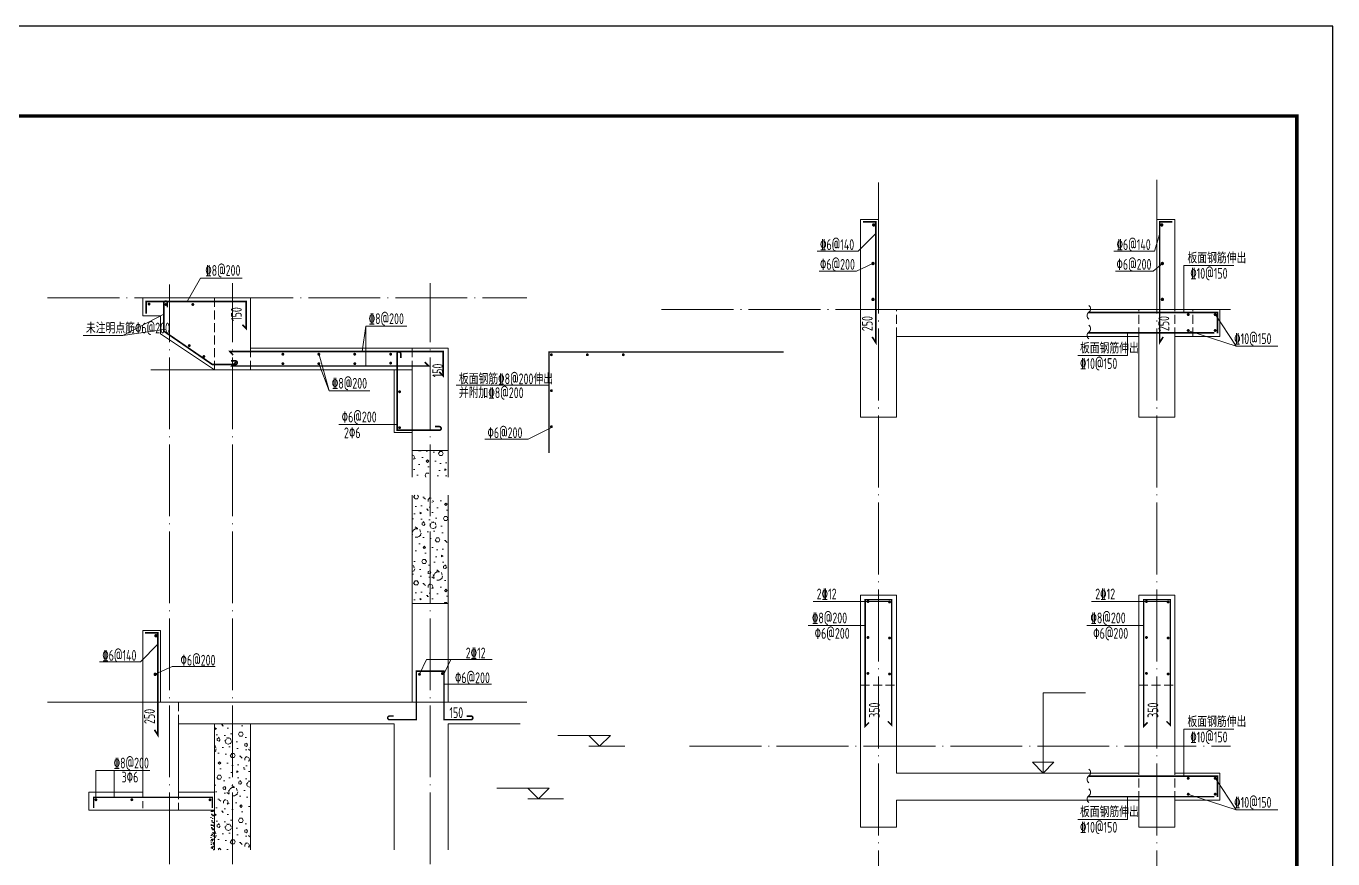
# Model space of a CAD drawing. Extents: x 5874492 to 7194610, y -939842 to -279257.
# Drawn here: x 6059970 to 6067241, y -811211 to -806578 of the extents above; entities that cross this region are included whole.
import ezdxf
from ezdxf.enums import TextEntityAlignment as Align

# ---------------------------------------------------------------- set-up
doc = ezdxf.new("R2010")
doc.units = 0
doc.header["$LTSCALE"] = 1000
doc.linetypes.add('DASH', pattern=[0.35, 0.25, -0.1])
doc.linetypes.add('DOTE', pattern=[2.42, 2, -0.2, 0.02, -0.2])
for name, color, linetype, lineweight in [('A-大样-填充', 8, 'Continuous', 9), ('A-标注-标高标注', 3, 'Continuous', 15), ('A-轴线-塔楼', 1, 'DOTE', 9), ('A-轴线-隔墙', 41, 'DOTE', 9), ('S-墙柱-REIN', 1, 'Continuous', 20), ('S-大样-HATCH', 251, 'Continuous', 20), ('S-大样-REIN', 1, 'Continuous', 20), ('S-大样-实线', 2, 'Continuous', 20), ('S-大样-标高', 3, 'Continuous', 20), ('S-大样-虚线', 4, 'DASH', 20), ('S-板-BEAM', 4, 'DASH', 20), ('S-板-BEAM-CON', 2, 'Continuous', 20), ('S-轴网-轴线', 1, 'DOTE', 9), ('S-通用-TEXT', 7, 'Continuous', 20)]:
    doc.layers.add(name, color=color, linetype=linetype, lineweight=lineweight)
doc.layers.add('Y-云图图框', color=7, linetype='Continuous')
doc.styles.add('_YT_Name', font='', dxfattribs={"width": 0.8})
doc.styles.add('_YT_Sign_Text', font='ros.shx', dxfattribs={"width": 0.8, "bigfont": 'hztxt.shx'})
doc.styles.get("Standard").update_dxf_attribs({"font": 'gbenor.shx', "bigfont": 'gbcbig.shx'})
doc.styles.add('TSSD_Rein', font='tssdeng.shx', dxfattribs={"width": 0.7, "bigfont": 'hztxt.shx'})
doc.styles.get('_YT_Name').set_extended_font_data('SimHei')

# ---------------------------------------------------------------- blocks, each defined once
blk = doc.blocks.new('ECMCTK_A1_竖_单行图名--0')
at = {"color": 4}
blk.add_lwpolyline([(0, 0), (594, 0), (594, 841), (0, 841)], close=True, dxfattribs=at)
at = {"const_width": 1}
blk.add_lwpolyline([(10, 10), (584, 10), (584, 816), (10, 816)], close=True, dxfattribs=at)
at = {"color": 80, "flags": 3}
for tag, height, p in [('YTHQINS', 3, (593.31, 817.5)), ('ECMCKEY', 3, (440.09, 590.57)), ('YTTQINS', 3.75, (595.35, 11.88)), ('YTFRAME', 3, (375.97, 4.92)), ('YTBARCODE_T1', 3, (493.74, 4.57))]:
    blk.add_attdef(tag, text='', height=height, dxfattribs=at).set_placement(p, align=Align.MIDDLE_CENTER)
for tag, height, style, width, p in [('证书编号', 4, '_YT_Sign_Text', 0.8, (461.87, 43.81)), ('审查批准号', 4, '_YT_Sign_Text', 0.8, (514.06, 43.81)), ('工程号', 4, '_YT_Sign_Text', 0.5, (557.08, 44.12)), ('设计单位', 6, '_YT_Name', 0.8, (376.75, 38.6)), ('建设单位', 4, '_YT_Sign_Text', 0.8, (487.96, 36.11)), ('阶段', 4, '_YT_Sign_Text', 0.8, (557.08, 35.81)), ('项目号', 4, '_YT_Sign_Text', 0.5, (575.08, 33.72)), ('项目名称', 4, '_YT_Sign_Text', 0.8, (487.96, 28.11)), ('专业', 4, '_YT_Sign_Text', 0.8, (557.08, 27.31)), ('图纸编号', 4, '_YT_Sign_Text', 0.5, (556.93, 19.36)), ('图纸名称', 4.5, '_YT_Name', 0.8, (488.39, 15.06)), ('出图比例', 4.2, '_YT_Sign_Text', 0.8, (434.82, 11.78)), ('日期', 4, '_YT_Sign_Text', 0.5, (556.88, 12.13)), ('版本号', 4, '_YT_Sign_Text', 0.8, (575.08, 13))]:
    blk.add_attdef(tag, text='', height=height, dxfattribs=dict(style=style, width=width)).set_placement(p, align=Align.CENTER)
at = {"style": '_YT_Sign_Text', "width": 0.8, "flags": 3}
for tag, p, height in [('{审定人}', (358.87, 26.45), 6.24), ('{校对人}', (411.35, 26.53), 6.24), ('[审定人]', (343.95, 27.81), 4.1), ('[校对人]', (395.23, 27.82), 4.1), ('[审核人]', (344.01, 19.76), 4.1), ('{审核人}', (359.98, 18.44), 6.24), ('[设计人]', (395.47, 20.21), 4.1), ('{设计人}', (411.48, 18.54), 6.24), ('[项目负责人]', (343.78, 12.01), 4.1), ('{项目负责人}', (361.28, 10.72), 6.24), ('[专业负责人]', (395.74, 11.77), 4.1), ('{专业负责人}', (411.58, 10.36), 6.24)]:
    blk.add_attdef(tag, p, '', height=height, dxfattribs=at)
at = {"color": 80, "flags": 3}
for tag, p in [('YTQRCODE', (304.56, 12.07)), ('YTBZSIT', (10, 10)), ('EXT_TK_LEFT', (10, 10))]:
    blk.add_attdef(tag, p, '', height=3, dxfattribs=at)
blk = doc.blocks.new('20191015.20330114')
at = {"layer": 'S-墙柱-REIN', "const_width": 9}
for points in [[(885.6, 367.6), (906.8, 346.4), (906.8, 496.4), (351.3, 496.4), (351.3, 429.8)], [(1981.5, 104.7), (2002.7, 83.5), (2002.7, 218.3), (817.2, 218.3), (834.5, 199)], [(849.7, 159.4), (828.5, 138.2), (1921.9, 138.2), (1900.7, 159.4)]]:
    blk.add_lwpolyline(points, dxfattribs=at)
at = {"layer": 'S-墙柱-REIN', "const_width": 8}
for points in [[(370.6, 482.7, 1), (362.6, 482.7, 1)], [(464.3, 480.3, 1), (456.3, 480.3, 1)], [(614.3, 480.3, 1), (606.3, 480.3, 1)], [(594.3, 251.7, 1), (586.3, 251.7, 1)], [(675.7, 191, 1), (667.7, 191, 1)], [(1115.2, 203.7, 1), (1107.2, 203.7, 1)], [(1115.2, 151.2, 1), (1107.2, 151.2, 1)], [(1315.2, 203.7, 1), (1307.2, 203.7, 1)], [(1315.2, 151.2, 1), (1307.2, 151.2, 1)], [(1515.2, 203.7, 1), (1507.2, 203.7, 1)], [(1515.2, 151.2, 1), (1507.2, 151.2, 1)], [(1715.2, 203.7, 1), (1707.2, 203.7, 1)], [(1715.2, 203.7, 1), (1707.2, 203.7, 1)], [(1715.2, 154.2, 1), (1707.2, 154.2, 1)], [(1715.2, 154.2, 1), (1707.2, 154.2, 1)], [(1764.6, -5.2, 1), (1756.6, -5.2, 1)], [(1764.6, -205.2, 1), (1756.6, -205.2, 1)]]:
    blk.add_lwpolyline(points, format="xyb", close=True, dxfattribs=at)
at = {"layer": 'S-墙柱-REIN', "const_width": 9}
for points in [[(468.4, 465.3), (468.4, 489.3, 1), (448.4, 489.3), (448.4, 332.4), (718.8, 146.6), (847.5, 146.6, 1), (847.5, 166.6), (823.5, 166.6)], [(1767.1, 182.7), (1767.1, 206.7, 1), (1747.1, 206.7), (1747.1, -219.1), (1982, -219.1, 1), (1982, -199.1), (1958, -199.1)]]:
    blk.add_lwpolyline(points, format="xyb", dxfattribs=at)
at = {"layer": 'S-大样-实线', "ltscale": 0.5}
for p, q in [((1731.2, -232.7), (1731.2, 117.3)), ((1831.2, -232.7), (1731.2, -232.7))]:
    blk.add_line(p, q, dxfattribs=at)
blk.add_lwpolyline([(2031.2, 237.3), (931.2, 237.3), (931.2, 517.3), (331.2, 517.3), (331.2, 417.3), (431.2, 417.3), (431.2, 317.3), (731.2, 117.3), (1831.2, 117.3)], dxfattribs=at)
at = {"layer": 'S-板-BEAM', "ltscale": 0.2}
for points in [[(731.2, 517.3), (731.2, 117.3)], [(931.2, 237.3), (931.2, 117.3)], [(1831.2, 237.3), (1831.2, 117.3)]]:
    blk.add_lwpolyline(points, dxfattribs=at)
at = {"layer": 'S-通用-TEXT'}
for p, q in [((1573.8, 359.1), (1551.8, 218.3)), ((1573.8, 359.1), (1800.8, 359.1)), ((1368.8, 0), (1311.2, 207.7)), ((1368.8, 0), (1595.8, 0)), ((1423.4, -187.7), (1747.1, -187.7))]:
    blk.add_line(p, q, dxfattribs=at)
for points in [[(653.6, 627.6), (579.4, 496.4)], [(653.6, 627.6), (884.8, 627.6)], [(0, 307.2), (221, 307.2), (448.4, 426.1)], [(221, 307.2), (461.7, 343.5)], [(1573.8, 359.1), (1573.8, 138.2)], [(1311.2, 151.2), (1368.8, 0)]]:
    blk.add_lwpolyline(points, dxfattribs=at)
at = {"layer": 'S-通用-TEXT', "style": 'TSSD_Rein', "width": 0.7}
for s, p in [('\x848@200', (679, 639.7)), ('\x848@200', (1588.8, 371.2)), ('未注明点筋\x826@200', (15.2, 319.3)), ('\x848@200', (1383.8, 12.1)), ('\x826@200', (1438.4, -175.7)), ('2\x826', (1451.2, -263.7))]:
    blk.add_text(s, height=60, dxfattribs=at).set_placement(p)
for p in [(882.3, 388.7), (2003, 74.7)]:
    blk.add_text('150', height=60, rotation=90, dxfattribs=at).set_placement(p)
blk = doc.blocks.new('20191015.22152046')
at = {"layer": 'S-墙柱-REIN', "ltscale": 0.2, "const_width": 9}
blk.add_lwpolyline([(253.6, 570), (324.8, 570), (324.8, 0), (305.4, 30.4)], dxfattribs=at)
at = {"layer": 'S-大样-REIN', "const_width": 9.5}
for points in [[(309, 553.6, 1), (318.5, 553.6, 1)], [(305.1, 339, 1), (314.6, 339, 1)]]:
    blk.add_lwpolyline(points, format="xyb", close=True, dxfattribs=at)
at = {"layer": 'S-大样-虚线', "ltscale": 0.2}
for points in [[(340, 183.7), (240, 183.7)], [(440, 63.7), (440, 183.7)]]:
    blk.add_lwpolyline(points, dxfattribs=at)
at = {"layer": 'S-通用-TEXT'}
for p, q in [((227.1, 408.3), (324.8, 506.5)), ((0, 408.3), (227.1, 408.3))]:
    blk.add_line(p, q, dxfattribs=at)
blk.add_lwpolyline([(309.8, 339), (404.5, 382.2), (642.9, 382.2)], dxfattribs=at)
at = {"layer": 'S-通用-TEXT', "style": 'TSSD_Rein', "width": 0.7}
for s, p in [('\x846@140', (15, 414.2, 0)), ('\x826@200', (450.1, 387.6, 0))]:
    blk.add_text(s, height=60, dxfattribs=at).set_placement(p)
blk.add_text('250', height=60, rotation=90, dxfattribs=at).set_placement((308, 62.8))
blk = doc.blocks.new('20191015.22153960')
at = {"layer": 'S-墙柱-REIN'}
blk.add_lwpolyline([(439.6, 20, 9, 9, 0), (463.6, 20, 9, 9, -1), (463.6, 0, 9, 9, 0), (313.6, 0, 8, 8, 0), (313.6, 270, 8, 8, 0), (160, 270, 8, 8, 0), (160, 0, 8, 8, 0), (10, 0, 8, 8, -1), (10, 20, 8, 8, 0), (34, 20, 8, 8, 0)], format="xyseb", dxfattribs=at)
at = {"layer": 'S-墙柱-REIN', "ltscale": 0.2, "const_width": 8}
for points in [[(181.2, 252.8, 1), (173.2, 252.8, 1)], [(308, 256.5, 1), (300, 256.5, 1)]]:
    blk.add_lwpolyline(points, format="xyb", close=True, dxfattribs=at)
at = {"layer": 'S-通用-TEXT', "ltscale": 0.2}
for p, q in [((177.2, 252.8), (216.5, 335.4)), ((216.5, 335.4), (580.7, 335.4)), ((312.9, 252.8), (352.1, 335.4)), ((313.6, 197.3), (578.7, 197.3))]:
    blk.add_line(p, q, dxfattribs=at)
at = {"layer": 'S-通用-TEXT', "style": 'TSSD_Rein', "width": 0.7}
for s, p in [('2\x8412', (434.5, 341.3, 0)), ('\x826@200', (374.2, 203.1, 0)), ('150', (343.6, 8.8))]:
    blk.add_text(s, height=60, dxfattribs=at).set_placement(p)
blk = doc.blocks.new('20191020.10042201')
at = {"layer": 'S-墙柱-REIN', "ltscale": 0.2, "const_width": 9}
blk.add_lwpolyline([(253.6, 670), (324.8, 670), (324.8, 0), (305.4, 30.4)], dxfattribs=at)
at = {"layer": 'S-大样-REIN', "const_width": 9.5}
for points in [[(309, 653.6, 1), (318.5, 653.6, 1)], [(305.1, 439, 1), (314.6, 439, 1)], [(305.1, 239, 1), (314.6, 239, 1)]]:
    blk.add_lwpolyline(points, format="xyb", close=True, dxfattribs=at)
at = {"layer": 'S-通用-TEXT'}
for p, q in [((227.1, 508.3), (324.8, 606.5)), ((0, 508.3), (227.1, 508.3))]:
    blk.add_line(p, q, dxfattribs=at)
blk.add_lwpolyline([(309.8, 439), (218.5, 395.9), (9.6, 395.9)], dxfattribs=at)
at = {"layer": 'S-通用-TEXT', "style": 'TSSD_Rein', "width": 0.7}
for s, p in [('\x846@140', (15, 514.2, 0)), ('\x826@200', (14.4, 404, 0))]:
    blk.add_text(s, height=60, dxfattribs=at).set_placement(p)
blk.add_text('250', height=60, rotation=90, dxfattribs=at).set_placement((308, 62.8))
blk = doc.blocks.new('20191016.10083704')
at = {"layer": 'S-墙柱-REIN', "const_width": 9, "elevation": 0}
blk.add_lwpolyline([(236.5, -132.8), (236.5, -16.6), (-477.4, -16.6)], dxfattribs=at)
at = {"layer": 'S-墙柱-REIN', "const_width": 8, "elevation": 0}
for points in [[(70, -28.8, -1), (78, -28.8, -1)], [(220, -28.8, -1), (228, -28.8, -1)], [(70, -117.5, -1), (78, -117.5, -1)], [(220, -117.5, -1), (228, -117.5, -1)]]:
    blk.add_lwpolyline(points, format="xyb", close=True, dxfattribs=at)
at = {"layer": 'S-墙柱-REIN', "const_width": 9}
blk.add_lwpolyline([(218.8, -131.2), (-484.3, -131.2)], dxfattribs=at)
at = {"layer": 'S-板-BEAM', "ltscale": 0.2}
for points in [[(0, -150), (0, 0)], [(-200, -150), (-200, 0)]]:
    blk.add_lwpolyline(points, dxfattribs=at)
at = {"layer": 'S-通用-TEXT', "elevation": 0}
for points in [[(326.9, 244.4), (49.8, 244.4), (49.8, -16.6)], [(572.9, -205), (340.1, -205), (224, -26.8)], [(340.1, -205), (77.8, -118.7)]]:
    blk.add_lwpolyline(points, dxfattribs=at)
for points in [[(-479.3, -53.8, -0.5), (-479.3, -15.7, 0.5), (-479.3, 22.3)], [(-479.3, -164.1, -0.5), (-479.3, -126.1, 0.5), (-479.3, -88)]]:
    blk.add_lwpolyline(points, format="xyb", dxfattribs=at)
at = {"layer": 'S-通用-TEXT'}
blk.add_lwpolyline([(-540.9, -257.3), (-263.7, -257.3), (-263.7, -131.2)], dxfattribs=at)
at = {"layer": 'S-通用-TEXT', "style": 'TSSD_Rein', "width": 0.7}
for s, p in [('板面钢筋伸出', (69.7, 256.4, 0)), ('\x8410@150', (85, 170.4, 0)), ('\x8410@150', (329.6, -192.9, 0)), ('板面钢筋伸出', (-528.4, -245.3)), ('\x8410@150', (-528.4, -331.3))]:
    blk.add_text(s, height=60, dxfattribs=at).set_placement(p)
blk = doc.blocks.new('20191016.10143872')
at = {"layer": 'S-墙柱-REIN', "const_width": 8}
blk.add_lwpolyline([(337.8, -78.8), (316.6, -100), (316.6, 604), (464.1, 604), (464.1, -93.5), (442.8, -72.3)], dxfattribs=at)
for points in [[(327.6, 594, -1), (335.6, 594, -1)], [(448.1, 591, -1), (456.1, 591, -1)], [(327.6, 394, -1), (335.6, 394, -1)], [(448.1, 391, -1), (456.1, 391, -1)], [(327.6, 194, -1), (335.6, 194, -1)], [(448.1, 191, -1), (456.1, 191, -1)]]:
    blk.add_lwpolyline(points, format="xyb", close=True, dxfattribs=at)
at = {"layer": 'S-板-BEAM', "ltscale": 0.2}
blk.add_line((290.1, 129.4), (490.1, 129.4), dxfattribs=at)
at = {"layer": 'S-通用-TEXT'}
for points in [[(449.3, 593.9), (26.7, 593.9)], [(316.6, 460.5), (0, 460.5)]]:
    blk.add_lwpolyline(points, dxfattribs=at)
at = {"layer": 'S-通用-TEXT', "style": 'TSSD_Rein', "width": 0.7}
for s, p in [('2\x8412', (46.6, 606)), ('\x848@200', (19.9, 472.6)), ('\x826@200', (35.2, 386.6))]:
    blk.add_text(s, height=60, dxfattribs=at).set_placement(p)
blk.add_text('350', height=60, rotation=90, dxfattribs=at).set_placement((397.6, -53))
blk = doc.blocks.new('dfdfewr4')
at = {"layer": 'S-大样-实线', "ltscale": 0.5}
for p, q in [((733291.5, 692831), (733291.5, 693821)), ((734641.5, 692831), (734641.5, 693821)), ((733091.5, 692531), (733091.5, 693771)), ((734841.5, 692831), (734841.5, 693771)), ((733291.5, 692831), (734641.5, 692831)), ((734841.5, 692831), (735091.5, 692831)), ((735091.5, 692681), (735091.5, 692831)), ((733291.5, 692681), (734641.5, 692681)), ((733291.5, 692531), (733291.5, 692681)), ((734641.5, 692531), (734641.5, 692681)), ((734841.5, 692681), (735091.5, 692681)), ((734841.5, 692531), (734841.5, 692681)), ((733091.5, 692531), (733291.5, 692531)), ((734841.5, 692531), (734641.5, 692531))]:
    blk.add_line(p, q, dxfattribs=at)
for points in [[(733091.5, 693771), (733091.5, 693771), (733091.5, 693821), (733291.5, 693821)], [(734841.5, 693771), (734841.5, 693771), (734841.5, 693821), (734641.5, 693821)]]:
    blk.add_lwpolyline(points, dxfattribs=at)
at = {"layer": 'S-大样-标高'}
for p, q in [((734108, 692831), (734108, 693277.6)), ((734108, 693277.6), (734343.5, 693277.6)), ((734108, 692831), (734048, 692891)), ((734048, 692891), (734168, 692891)), ((734108, 692831), (734168, 692891))]:
    blk.add_line(p, q, dxfattribs=at)
at = {"layer": 'S-板-BEAM', "ltscale": 0.2}
for name, p in [('20191016.10143872', (732801.4, 693191.6)), ('20191016.10143872', (734351.4, 693191.6)), ('20191016.10083704', (734841.5, 692831))]:
    blk.add_blockref(name, p, dxfattribs=at)
blk = doc.blocks.new('20191016.08465800')
at = {"layer": 'S-墙柱-REIN', "const_width": 8}
blk.add_lwpolyline([(516.8, 0), (516.8, 562.5), (1822.9, 562.5)], dxfattribs=at)
at = {"layer": 'S-墙柱-REIN', "ltscale": 0.2, "const_width": 8}
for points in [[(533.6, 547.5, 1), (525.6, 547.5, 1)], [(733.6, 547.5, 1), (725.6, 547.5, 1)], [(933.6, 547.5, 1), (925.6, 547.5, 1)], [(533.6, 347.5, 1), (525.6, 347.5, 1)], [(533.6, 147.5, 1), (525.6, 147.5, 1)]]:
    blk.add_lwpolyline(points, format="xyb", close=True, dxfattribs=at)
at = {"layer": 'S-通用-TEXT'}
for p, q in [((0, 377.5), (516.8, 377.5)), ((158.5, 77.5), (399.6, 77.5))]:
    blk.add_line(p, q, dxfattribs=at)
blk.add_lwpolyline([(399.6, 77.5), (529.6, 143.5)], dxfattribs=at)
at = {"layer": 'S-通用-TEXT', "style": 'TSSD_Rein', "width": 0.7}
for s, p in [('板面钢筋\x848@200伸出', (15, 383.4, 0)), ('并附加\x848@200', (15, 305.9, 0)), ('\x826@200', (173.5, 83.4, 0))]:
    blk.add_text(s, height=60, dxfattribs=at).set_placement(p)
blk = doc.blocks.new('20191016.09045092')
at = {"layer": 'S-墙柱-REIN', "const_width": 9, "elevation": 0}
blk.add_lwpolyline([(1897.4, 443.1), (514.2, 443), (514.2, 0)], dxfattribs=at)
at = {"layer": 'S-墙柱-REIN', "const_width": 8, "elevation": 0}
for points in [[(538.5, 430.8, 1), (530.5, 430.8, 1)], [(766.5, 430.8, 1), (758.5, 430.8, 1)], [(966.5, 430.8, 1), (958.5, 430.8, 1)]]:
    blk.add_lwpolyline(points, format="xyb", close=True, dxfattribs=at)
at = {"layer": 'S-墙柱-REIN', "const_width": 8}
blk.add_lwpolyline([(536.2, 220.7, 1), (528.2, 220.7, 1)], format="xyb", close=True, dxfattribs=at)
at = {"layer": 'S-大样-虚线', "ltscale": 0.2}
for p, q in [((1186.2, 464.1), (1186.2, 364.1)), ((1486.2, 364.1), (1486.2, 464.1))]:
    blk.add_line(p, q, dxfattribs=at)
at = {"layer": 'S-板-BEAM', "ltscale": 0.2}
blk.add_line((1186.2, 464.1), (1186.2, 364.1), dxfattribs=at)
at = {"layer": 'S-通用-TEXT', "elevation": 0}
for points in [[(1154.2, 601.8), (927.1, 601.8), (927.1, 443)], [(724.4, 252.6), (957.3, 252.6), (957.2, 430.8)]]:
    blk.add_lwpolyline(points, dxfattribs=at)
at = {"layer": 'S-板-BEAM', "ltscale": 0.2}
blk.add_blockref('20191016.08465800', (0, 7491.7), dxfattribs=at)
at = {"layer": 'S-通用-TEXT', "style": 'TSSD_Rein', "width": 0.7}
for s, p in [('板面钢筋伸出', (936.7, 610.3, 0)), ('\x848@200', (936.7, 539.8, 0)), ('\x826@200', (738.3, 264.7, 0))]:
    blk.add_text(s, height=60, dxfattribs=at).set_placement(p)

msp = doc.modelspace()

# ---------------------------------------------------------------- hatches: boundary and pattern name
at = {"layer": 'A-大样-填充', "ltscale": 0.5}
h = msp.add_hatch(dxfattribs=at)
h.set_pattern_fill('加气混凝土', color=256, scale=20)
h.set_pattern_definition([(0, (5312535.15, -1592099.42), (120, 240), [0, -240]), (0, (5312394.75, -1592131.82), (120, 240), [0, -240]), (0, (5312472.75, -1592134.22), (120, 240), [0, -240]), (0, (5312557.95, -1592063.42), (120, 240), [0, -240]), (0, (5312458.35, -1592146.22), (120, 240), [0, -240]), (0, (5312581.95, -1591912.22), (120, 240), [0, -240]), (0, (5312508.75, -1591931.42), (120, 240), [0, -240]), (0, (5312547.15, -1591961.42), (120, 240), [0, -240]), (0, (5312351.55, -1591966.22), (120, 240), [0, -240]), (0, (5312469.15, -1591977.02), (120, 240), [0, -240]), (0, (5312423.55, -1592038.22), (120, 240), [0, -240]), (0, (5312425.95, -1592128.22), (120, 240), [0, -240]), (0, (5312515.95, -1592137.82), (120, 240), [0, -240]), (0, (5312581.95, -1592032.22), (120, 240), [0, -240]), (0, (5312357.55, -1592069.42), (120, 240), [0, -240]), (0, (5312377.95, -1592028.62), (120, 240), [0, -240]), (0, (5312471.55, -1592045.42), (120, 240), [0, -240]), (0, (5312437.95, -1592080.22), (120, 240), [0, -240]), (0, (5312418.75, -1592001.02), (120, 240), [0, -240]), (0, (5312448.75, -1591911.02), (120, 240), [0, -240]), (0, (5312367.15, -1592119.82), (120, 240), [0, -240]), (0, (5312499.15, -1591960.22), (120, 240), [0, -240]), (0, (5312387.55, -1591956.62), (120, 240), [0, -240]), (0, (5312368.35, -1591925.42), (120, 240), [0, -240]), (130.601294, (5312567.209, -1591987.364), (-599.99999337, 720.00000315), [10.53662, -4414.8444]), (18.434949, (5312550.066, -1591982.792), (599.9999978, 239.9999982), [10.842096, -1507.05116]), (90, (5312550.07, -1591993.08), (120, 240), [10.285714, -469.71426]), (161.565051, (5312560.352, -1591996.507), (-600.000003, 239.9999821), [10.842096, -1507.05116]), (53.1301023, (5312560.35, -1591996.507), (120.0000002, 239.9999999), [11.42857, -1188.5714]), (135, (5312569.495, -1592118.79), (-120.0000145, 239.999984), [9.697464, -669.12504]), (45, (5312555.78, -1592118.79), (119.999999, 239.999999), [9.697464, -669.12504]), (135, (5312562.64, -1592125.65), (-120.0000145, 239.999984), [9.697464, -669.12504]), (45, (5312562.64, -1592125.65), (119.999999, 239.999999), [9.697464, -669.12504]), (116.56505, (5312454.07, -1591957.65), (-2e-05, 479.999987), [12.77753, -255.5506]), (180, (5312448.35, -1591946.22), (-120, 240), [13.714286, -226.2857]), (63.434949, (5312428.92, -1591957.65), (1e-06, 479.999998), [12.77753, -255.5506]), (116.56505, (5312434.64, -1591969.08), (-2e-05, 479.999987), [12.77753, -255.5506]), (0, (5312434.64, -1591969.08), (120, 240), [13.714286, -226.2857]), (63.434949, (5312448.35, -1591969.08), (1e-06, 479.999998), [12.77753, -255.5506]), (107.102728, (5312544.352, -1592038.7925), (-359.99998624, 1200.000001936), [15.54454, -6513.161]), (143.972626, (5312539.78, -1592023.935), (-2279.9999711, 1679.9999981), [15.54454, -3248.808]), (180, (5312527.2, -1592014.8), (-120, 240), [14.85714, -225.14284]), (36.0273733, (5312499.78, -1592023.935), (2279.99998315, 1679.9999819), [15.54454, -3248.808]), (71.565051, (5312495.21, -1592037.65), (360.0000018, 1199.999998), [14.456126, -1503.43712]), (107.102728, (5312499.781, -1592052.507), (-359.99998624, 1200.000001936), [15.54454, -6513.161]), (143.972626, (5312512.352, -1592061.65), (-2279.9999711, 1679.9999981), [15.54454, -3248.808]), (0, (5312512.35, -1592061.65), (120, 240), [14.85714, -225.14284]), (36.0273733, (5312527.21, -1592061.65), (2279.99998315, 1679.9999819), [15.54454, -3248.808]), (71.565051, (5312539.78, -1592052.507), (360.0000018, 1199.999998), [14.456126, -1503.43712]), (150.255118, (5312546.638, -1591926.792), (-360.00000085, 239.999997), [9.21401, -1925.72784]), (90, (5312538.64, -1591931.36), (120, 240), [9.14286, -470.8571]), (29.7448813, (5312538.638, -1591931.364), (360.0000002, 239.9999989), [9.21401, -1925.72784]), (116.56505, (5312490.64, -1592097.08), (-2e-05, 479.999987), [12.77753, -255.5506]), (168.690067, (5312484.924, -1592085.65), (-1080.0000008, 239.999994), [11.6549, -2435.8742]), (41.1859251, (5312464.352, -1592091.364), (2999.99998182, 2639.99997692), [12.14874, -5090.3208]), (90, (5312464.35, -1592102.79), (120, 240), [11.42857, -468.5714]), (138.814074, (5312473.495, -1592110.792), (-2999.99994668, 2640.00001681), [12.14874, -5090.3208]), (16.6992442, (5312473.495, -1592110.792), (3959.99997021, 1199.99998743), [11.93178, -4999.415]), (60.9453959, (5312484.924, -1592107.364), (119.99999968, 239.99999788), [11.766434, -4930.1358]), (109.983106, (5312390.066, -1591996.507), (-600.00000226, 1679.99999555), [13.3768, -5604.879]), (155.556045, (5312385.495, -1591983.935), (-1560.00000595, 719.99998504), [13.809194, -5786.0526]), (24.4439547, (5312360.352, -1591983.935), (1560.00000078, 719.99999654), [13.809194, -5786.0526]), (70.0168934, (5312355.781, -1591996.507), (600.00000181, 1679.99999583), [13.3768, -5604.879]), (109.983106, (5312360.352, -1592009.078), (-600.00000226, 1679.99999555), [13.3768, -5604.879]), (160.016893, (5312372.924, -1592013.65), (-600.00000035, 239.99998907), [13.3768, -2795.751]), (19.9831065, (5312372.924, -1592013.65), (599.9999967, 239.9999996), [13.3768, -2795.751]), (70.0168934, (5312385.495, -1592009.078), (600.00000181, 1679.99999583), [13.3768, -5604.879]), (122.005383, (5312479.21, -1592018.22), (-120.0000161, 239.99998775), [10.781693, -2253.3736]), (18.434949, (5312463.21, -1592012.507), (599.9999978, 239.9999982), [10.842096, -1507.05116]), (90, (5312463.21, -1592022.79), (120, 240), [10.285714, -469.71426]), (161.565051, (5312473.495, -1592026.22), (-600.000003, 239.9999821), [10.842096, -1507.05116]), (54.4623222, (5312473.495, -1592026.221), (839.99999878, 1199.9999982), [9.83123, -4119.2846]), (116.56505, (5312409.5, -1592076.5), (-2e-05, 479.999987), [12.77753, -255.5506]), (180, (5312403.78, -1592065.08), (-120, 240), [12.57143, -227.42856]), (59.0362434, (5312384.352, -1592076.507), (120.0000004, 239.99999884), [13.32789, -2785.5288]), (120.963756, (5312391.21, -1592087.935), (-120.0000164, 239.99998898), [13.32789, -2785.5288]), (0, (5312391.2, -1592087.94), (120, 240), [12.57143, -227.42856]), (63.434949, (5312403.78, -1592087.94), (1e-06, 479.999998), [12.77753, -255.5506])])
h.paths.add_polyline_path([(6062318.2, -808939.9), (6062118.2, -808939.9), (6062118.2, -809087.4), (6062202.6, -809087.4), (6062217.9, -809045.4), (6062225.3, -809087.4), (6062318.2, -809087.4)])
h = msp.add_hatch(dxfattribs=at)
h.set_pattern_fill('加气混凝土', color=256, scale=20)
h.set_pattern_definition([(0, (5305317.5, -1592099.42), (120, 240), [0, -240]), (0, (5305177.1, -1592131.82), (120, 240), [0, -240]), (0, (5305255.1, -1592134.22), (120, 240), [0, -240]), (0, (5305340.3, -1592063.42), (120, 240), [0, -240]), (0, (5305240.7, -1592146.22), (120, 240), [0, -240]), (0, (5305364.3, -1591912.22), (120, 240), [0, -240]), (0, (5305291.1, -1591931.42), (120, 240), [0, -240]), (0, (5305329.5, -1591961.42), (120, 240), [0, -240]), (0, (5305133.9, -1591966.22), (120, 240), [0, -240]), (0, (5305251.5, -1591977.02), (120, 240), [0, -240]), (0, (5305205.9, -1592038.22), (120, 240), [0, -240]), (0, (5305208.3, -1592128.22), (120, 240), [0, -240]), (0, (5305298.3, -1592137.82), (120, 240), [0, -240]), (0, (5305364.3, -1592032.22), (120, 240), [0, -240]), (0, (5305139.9, -1592069.42), (120, 240), [0, -240]), (0, (5305160.3, -1592028.62), (120, 240), [0, -240]), (0, (5305253.9, -1592045.42), (120, 240), [0, -240]), (0, (5305220.3, -1592080.22), (120, 240), [0, -240]), (0, (5305201.1, -1592001.02), (120, 240), [0, -240]), (0, (5305231.1, -1591911.02), (120, 240), [0, -240]), (0, (5305149.5, -1592119.82), (120, 240), [0, -240]), (0, (5305281.5, -1591960.22), (120, 240), [0, -240]), (0, (5305169.9, -1591956.62), (120, 240), [0, -240]), (0, (5305150.7, -1591925.42), (120, 240), [0, -240]), (130.601294, (5305349.556, -1591987.365), (-599.99999337, 720.00000315), [10.53662, -4414.8444]), (18.4349488, (5305332.414, -1591982.794), (599.9999978, 239.9999982), [10.842096, -1507.05116]), (90, (5305332.41, -1591993.08), (120, 240), [10.285714, -469.71426]), (161.565051, (5305342.7, -1591996.508), (-600.000003, 239.9999821), [10.842096, -1507.05116]), (53.1301023, (5305342.7, -1591996.51), (120.0000002, 239.9999999), [11.42857, -1188.5714]), (135, (5305351.84, -1592118.79), (-120.0000145, 239.999984), [9.697464, -669.12504]), (45, (5305338.13, -1592118.79), (119.999999, 239.999999), [9.697464, -669.12504]), (135, (5305344.985, -1592125.65), (-120.0000145, 239.999984), [9.697464, -669.12504]), (45, (5305344.985, -1592125.65), (119.999999, 239.999999), [9.697464, -669.12504]), (116.56505, (5305236.41, -1591957.65), (-2e-05, 479.999987), [12.77753, -255.5506]), (180, (5305230.7, -1591946.22), (-120, 240), [13.714286, -226.2857]), (63.434949, (5305211.27, -1591957.65), (1e-06, 479.999998), [12.77753, -255.5506]), (116.56505, (5305216.99, -1591969.08), (-2e-05, 479.999987), [12.77753, -255.5506]), (0, (5305216.99, -1591969.08), (120, 240), [13.714286, -226.2857]), (63.434949, (5305230.7, -1591969.08), (1e-06, 479.999998), [12.77753, -255.5506]), (107.102728, (5305326.699, -1592038.794), (-359.99998624, 1200.000001936), [15.54454, -6513.161]), (143.972626, (5305322.128, -1592023.936), (-2279.9999711, 1679.9999981), [15.54454, -3248.808]), (180, (5305309.56, -1592014.8), (-120, 240), [14.85714, -225.14284]), (36.0273733, (5305282.128, -1592023.936), (2279.99998315, 1679.9999819), [15.54454, -3248.808]), (71.565051, (5305277.556, -1592037.65), (360.0000018, 1199.999998), [14.456126, -1503.43712]), (107.102728, (5305282.128, -1592052.508), (-359.99998624, 1200.000001936), [15.54454, -6513.161]), (143.972626, (5305294.7, -1592061.65), (-2279.9999711, 1679.9999981), [15.54454, -3248.808]), (0, (5305294.7, -1592061.65), (120, 240), [14.85714, -225.14284]), (36.0273733, (5305309.556, -1592061.65), (2279.99998315, 1679.9999819), [15.54454, -3248.808]), (71.565051, (5305322.128, -1592052.508), (360.0000018, 1199.999998), [14.456126, -1503.43712]), (150.255118, (5305328.985, -1591926.794), (-360.00000085, 239.999997), [9.21401, -1925.72784]), (90, (5305320.99, -1591931.37), (120, 240), [9.14286, -470.8571]), (29.7448813, (5305320.985, -1591931.365), (360.0000002, 239.9999989), [9.21401, -1925.72784]), (116.56505, (5305272.99, -1592097.08), (-2e-05, 479.999987), [12.77753, -255.5506]), (168.690067, (5305267.27, -1592085.65), (-1080.0000008, 239.999994), [11.6549, -2435.8742]), (41.1859251, (5305246.699, -1592091.365), (2999.99998182, 2639.99997692), [12.14874, -5090.3208]), (90, (5305246.7, -1592102.79), (120, 240), [11.42857, -468.5714]), (138.814074, (5305255.842, -1592110.794), (-2999.99994668, 2640.00001681), [12.14874, -5090.3208]), (16.6992442, (5305255.842, -1592110.794), (3959.99997021, 1199.99998743), [11.93178, -4999.415]), (60.9453959, (5305267.271, -1592107.365), (119.99999968, 239.99999788), [11.766434, -4930.1358]), (109.983106, (5305172.414, -1591996.508), (-600.00000226, 1679.99999555), [13.3768, -5604.879]), (155.556045, (5305167.842, -1591983.936), (-1560.00000595, 719.99998504), [13.809194, -5786.0526]), (24.4439547, (5305142.699, -1591983.936), (1560.00000078, 719.99999654), [13.809194, -5786.0526]), (70.0168934, (5305138.128, -1591996.508), (600.00000181, 1679.99999583), [13.3768, -5604.879]), (109.983106, (5305142.699, -1592009.079), (-600.00000226, 1679.99999555), [13.3768, -5604.879]), (160.016893, (5305155.27, -1592013.65), (-600.00000035, 239.99998907), [13.3768, -2795.751]), (19.9831065, (5305155.27, -1592013.65), (599.9999967, 239.9999996), [13.3768, -2795.751]), (70.0168934, (5305167.842, -1592009.079), (600.00000181, 1679.99999583), [13.3768, -5604.879]), (122.005383, (5305261.556, -1592018.222), (-120.0000161, 239.99998775), [10.781693, -2253.3736]), (18.4349488, (5305245.556, -1592012.508), (599.9999978, 239.9999982), [10.842096, -1507.05116]), (90, (5305245.56, -1592022.79), (120, 240), [10.285714, -469.71426]), (161.565051, (5305255.842, -1592026.222), (-600.000003, 239.9999821), [10.842096, -1507.05116]), (54.4623222, (5305255.842, -1592026.222), (839.99999878, 1199.9999982), [9.83123, -4119.2846]), (116.56505, (5305191.84, -1592076.5), (-2e-05, 479.999987), [12.77753, -255.5506]), (180, (5305186.13, -1592065.08), (-120, 240), [12.57143, -227.42856]), (59.0362434, (5305166.7, -1592076.508), (120.0000004, 239.99999884), [13.32789, -2785.5288]), (120.963756, (5305173.556, -1592087.936), (-120.0000164, 239.99998898), [13.32789, -2785.5288]), (0, (5305173.56, -1592087.94), (120, 240), [12.57143, -227.42856]), (63.434949, (5305186.13, -1592087.94), (1e-06, 479.999998), [12.77753, -255.5506])])
h.paths.add_polyline_path([(6062318.2, -809187.4), (6062243.6, -809187.4), (6062228.7, -809229.4), (6062221.3, -809187.4), (6062118.2, -809187.4), (6062118.2, -809789.9), (6062318.2, -809789.9)])
h = msp.add_hatch(dxfattribs=at)
h.set_pattern_fill('加气混凝土', color=256, scale=20)
h.set_pattern_definition([(0, (5305017.5, -1592099.42), (120, 240), [0, -240]), (0, (5304877.1, -1592131.82), (120, 240), [0, -240]), (0, (5304955.1, -1592134.22), (120, 240), [0, -240]), (0, (5305040.3, -1592063.42), (120, 240), [0, -240]), (0, (5304940.7, -1592146.22), (120, 240), [0, -240]), (0, (5305064.3, -1591912.22), (120, 240), [0, -240]), (0, (5304991.1, -1591931.42), (120, 240), [0, -240]), (0, (5305029.5, -1591961.42), (120, 240), [0, -240]), (0, (5304833.9, -1591966.22), (120, 240), [0, -240]), (0, (5304951.5, -1591977.02), (120, 240), [0, -240]), (0, (5304905.9, -1592038.22), (120, 240), [0, -240]), (0, (5304908.3, -1592128.22), (120, 240), [0, -240]), (0, (5304998.3, -1592137.82), (120, 240), [0, -240]), (0, (5305064.3, -1592032.22), (120, 240), [0, -240]), (0, (5304839.9, -1592069.42), (120, 240), [0, -240]), (0, (5304860.3, -1592028.62), (120, 240), [0, -240]), (0, (5304953.9, -1592045.42), (120, 240), [0, -240]), (0, (5304920.3, -1592080.22), (120, 240), [0, -240]), (0, (5304901.1, -1592001.02), (120, 240), [0, -240]), (0, (5304931.1, -1591911.02), (120, 240), [0, -240]), (0, (5304849.5, -1592119.82), (120, 240), [0, -240]), (0, (5304981.5, -1591960.22), (120, 240), [0, -240]), (0, (5304869.9, -1591956.62), (120, 240), [0, -240]), (0, (5304850.7, -1591925.42), (120, 240), [0, -240]), (130.601294, (5305049.556, -1591987.365), (-599.99999337, 720.00000315), [10.53662, -4414.8444]), (18.4349488, (5305032.414, -1591982.794), (599.9999978, 239.9999982), [10.842096, -1507.05116]), (90, (5305032.41, -1591993.08), (120, 240), [10.285714, -469.71426]), (161.565051, (5305042.7, -1591996.508), (-600.000003, 239.9999821), [10.842096, -1507.05116]), (53.1301023, (5305042.7, -1591996.51), (120.0000002, 239.9999999), [11.42857, -1188.5714]), (135, (5305051.84, -1592118.79), (-120.0000145, 239.999984), [9.697464, -669.12504]), (45, (5305038.13, -1592118.79), (119.999999, 239.999999), [9.697464, -669.12504]), (135, (5305044.985, -1592125.65), (-120.0000145, 239.999984), [9.697464, -669.12504]), (45, (5305044.985, -1592125.65), (119.999999, 239.999999), [9.697464, -669.12504]), (116.56505, (5304936.41, -1591957.65), (-2e-05, 479.999987), [12.77753, -255.5506]), (180, (5304930.7, -1591946.22), (-120, 240), [13.714286, -226.2857]), (63.434949, (5304911.27, -1591957.65), (1e-06, 479.999998), [12.77753, -255.5506]), (116.56505, (5304916.99, -1591969.08), (-2e-05, 479.999987), [12.77753, -255.5506]), (0, (5304916.99, -1591969.08), (120, 240), [13.714286, -226.2857]), (63.434949, (5304930.7, -1591969.08), (1e-06, 479.999998), [12.77753, -255.5506]), (107.102728, (5305026.699, -1592038.794), (-359.99998624, 1200.000001936), [15.54454, -6513.161]), (143.972626, (5305022.128, -1592023.937), (-2279.9999711, 1679.9999981), [15.54454, -3248.808]), (180, (5305009.56, -1592014.8), (-120, 240), [14.85714, -225.14284]), (36.0273733, (5304982.128, -1592023.937), (2279.99998315, 1679.9999819), [15.54454, -3248.808]), (71.565051, (5304977.556, -1592037.65), (360.0000018, 1199.999998), [14.456126, -1503.43712]), (107.102728, (5304982.128, -1592052.508), (-359.99998624, 1200.000001936), [15.54454, -6513.161]), (143.972626, (5304994.7, -1592061.65), (-2279.9999711, 1679.9999981), [15.54454, -3248.808]), (0, (5304994.7, -1592061.65), (120, 240), [14.85714, -225.14284]), (36.0273733, (5305009.556, -1592061.65), (2279.99998315, 1679.9999819), [15.54454, -3248.808]), (71.565051, (5305022.128, -1592052.508), (360.0000018, 1199.999998), [14.456126, -1503.43712]), (150.255118, (5305028.985, -1591926.794), (-360.00000085, 239.999997), [9.21401, -1925.72784]), (90, (5305020.99, -1591931.37), (120, 240), [9.14286, -470.8571]), (29.7448813, (5305020.985, -1591931.365), (360.0000002, 239.9999989), [9.21401, -1925.72784]), (116.56505, (5304972.99, -1592097.08), (-2e-05, 479.999987), [12.77753, -255.5506]), (168.690067, (5304967.27, -1592085.65), (-1080.0000008, 239.999994), [11.6549, -2435.8742]), (41.1859251, (5304946.699, -1592091.365), (2999.99998182, 2639.99997692), [12.14874, -5090.3208]), (90, (5304946.7, -1592102.79), (120, 240), [11.42857, -468.5714]), (138.814074, (5304955.842, -1592110.794), (-2999.99994668, 2640.00001681), [12.14874, -5090.3208]), (16.6992442, (5304955.842, -1592110.794), (3959.99997021, 1199.99998743), [11.93178, -4999.415]), (60.9453959, (5304967.271, -1592107.365), (119.99999968, 239.99999788), [11.766434, -4930.1358]), (109.983106, (5304872.414, -1591996.508), (-600.00000226, 1679.99999555), [13.3768, -5604.879]), (155.556045, (5304867.842, -1591983.937), (-1560.00000595, 719.99998504), [13.809194, -5786.0526]), (24.4439547, (5304842.699, -1591983.937), (1560.00000078, 719.99999654), [13.809194, -5786.0526]), (70.0168934, (5304838.128, -1591996.508), (600.00000181, 1679.99999583), [13.3768, -5604.879]), (109.983106, (5304842.699, -1592009.079), (-600.00000226, 1679.99999555), [13.3768, -5604.879]), (160.016893, (5304855.27, -1592013.65), (-600.00000035, 239.99998907), [13.3768, -2795.751]), (19.9831065, (5304855.27, -1592013.65), (599.9999967, 239.9999996), [13.3768, -2795.751]), (70.0168934, (5304867.842, -1592009.079), (600.00000181, 1679.99999583), [13.3768, -5604.879]), (122.005383, (5304961.556, -1592018.222), (-120.0000161, 239.99998775), [10.781693, -2253.3736]), (18.4349488, (5304945.556, -1592012.508), (599.9999978, 239.9999982), [10.842096, -1507.05116]), (90, (5304945.56, -1592022.79), (120, 240), [10.285714, -469.71426]), (161.565051, (5304955.842, -1592026.222), (-600.000003, 239.9999821), [10.842096, -1507.05116]), (54.4623222, (5304955.842, -1592026.222), (839.99999878, 1199.9999982), [9.83123, -4119.2846]), (116.56505, (5304891.84, -1592076.5), (-2e-05, 479.999987), [12.77753, -255.5506]), (180, (5304886.13, -1592065.08), (-120, 240), [12.57143, -227.42856]), (59.0362434, (5304866.7, -1592076.508), (120.0000004, 239.99999884), [13.32789, -2785.5288]), (120.963756, (5304873.556, -1592087.936), (-120.0000164, 239.99998898), [13.32789, -2785.5288]), (0, (5304873.56, -1592087.94), (120, 240), [12.57143, -227.42856]), (63.434949, (5304886.13, -1592087.94), (1e-06, 479.999998), [12.77753, -255.5506])])
h.paths.add_polyline_path([(6061218.2, -810459.9), (6061018.2, -810459.9), (6061018.2, -811161.3), (6061218.2, -811161.3)], flags=17)
h = msp.add_hatch(dxfattribs=at)
h.set_pattern_fill('砂灰土', color=256, scale=5)
h.set_pattern_definition([(37.5, (5304946.7, -1592026.222), (-0.62993358, 19.2682377), [0, -15.2, 0, -17, 0, -16.25]), (7.5, (5304946.7, -1592026.222), (17.69776705, 28.22146065), [0, -8.2, 0, -13.7, 0, -5.25]), (327.5, (5304934.4, -1592026.222), (31.14141862, 0.05659054), [0, -5, 0, -18, 0, -23.5]), (317.5, (5304934.4, -1592026.222), (30.06126605, 8.77675565), [0, -2.5, 0, -11.8, 0, -13.5])])
h.paths.add_polyline_path([(6061018.2, -810939.9), (6060998.2, -810939.9), (6060998.2, -811161.3), (6061018.2, -811161.3)])

# ---------------------------------------------------------------- linework, layer by layer
at = {"layer": 'A-标注-标高标注'}
for p, q in [((6062880.8, -810817.4), (6062588.6, -810817.4)), ((6062820.8, -810877.4), (6062760.8, -810817.4)), ((6062820.8, -810877.4), (6062880.8, -810817.4)), ((6062960.8, -810877.4), (6062760.8, -810877.4))]:
    msp.add_line(p, q, dxfattribs=at)
at = {"layer": 'A-轴线-塔楼', "ltscale": 0.2}
for p, q in [((6062218.2, -813661.3), (6062218.2, -808008.8)), ((6060088.4, -808089.9), (6062755.2, -808089.9)), ((6060088.4, -810339.9), (6062755.2, -810339.9)), ((6060388.4, -810339.9), (6062755.2, -810339.9))]:
    msp.add_line(p, q, dxfattribs=at)
at = {"layer": 'A-轴线-隔墙', "ltscale": 0.2}
for p, q in [((6060768.2, -813661.3), (6060768.2, -808014.7)), ((6061118.2, -813661.3), (6061118.2, -808008.8)), ((6060663.7, -808489.9), (6061018.2, -808489.9))]:
    msp.add_line(p, q, dxfattribs=at)
at = {"layer": 'S-墙柱-REIN', "ltscale": 0.2}
for points, const_width in [([(6066348.8, -807667.7), (6066277.6, -807667.7), (6066277.6, -808337.7), (6066297.1, -808307.3)], 9), ([(6061005.1, -810929), (6061005.1, -810869), (6060345.1, -810869), (6060345.1, -810929)], 8)]:
    msp.add_lwpolyline(points, dxfattribs=dict(at, const_width=const_width))
at = {"layer": 'S-墙柱-REIN', "const_width": 8, "elevation": 0}
for points in [[(6060361.8, -810882.5, 1), (6060353.8, -810882.5, 1)], [(6060561.8, -810882.5, 1), (6060553.8, -810882.5, 1)], [(6060996.8, -810882.5, 1), (6060988.8, -810882.5, 1)]]:
    msp.add_lwpolyline(points, format="xyb", close=True, dxfattribs=at)
at = {"layer": 'S-大样-REIN', "const_width": 9.5}
for points in [[(6066293.5, -807684.1, -1), (6066284, -807684.1, -1)], [(6066297.3, -807898.7, -1), (6066287.8, -807898.7, -1)], [(6066297.3, -808098.7, -1), (6066287.8, -808098.7, -1)]]:
    msp.add_lwpolyline(points, format="xyb", close=True, dxfattribs=at)
at = {"layer": 'S-大样-实线', "ltscale": 0.5}
for p, q in [((6064612.4, -808754.1), (6064612.4, -807654.1)), ((6064712.4, -808154.1), (6064712.4, -807654.1)), ((6066262.4, -808154.1), (6066262.4, -807654.1)), ((6066362.4, -808154.1), (6066362.4, -807654.1)), ((6064712.4, -808154.1), (6066262.4, -808154.1)), ((6066362.4, -808154.1), (6066612.4, -808154.1)), ((6066612.4, -808304.1), (6066612.4, -808154.1)), ((6064812.4, -808754.1), (6064812.4, -808304.1)), ((6064812.4, -808304.1), (6066162.4, -808304.1)), ((6066162.4, -808754.1), (6066162.4, -808304.1)), ((6066362.4, -808754.1), (6066362.4, -808304.1)), ((6066362.4, -808304.1), (6066612.4, -808304.1)), ((6062318.2, -808939.9), (6062318.2, -808369.9)), ((6062018.2, -808489.9), (6062018.2, -808839.9)), ((6062118.2, -808489.9), (6062118.2, -808839.9)), ((6064612.4, -808754.1), (6064812.4, -808754.1)), ((6066362.4, -808754.1), (6066162.4, -808754.1)), ((6062118.2, -808939.9), (6062318.2, -808939.9)), ((6060618.2, -810839.9), (6060618.2, -809939.9)), ((6060618.2, -809939.9), (6060718.2, -809939.9)), ((6060718.2, -810339.9), (6060718.2, -809939.9)), ((6062118.2, -810339.9), (6062118.2, -810139.9)), ((6062318.2, -810339.9), (6062318.2, -810139.9)), ((6060718.2, -810339.9), (6062118.2, -810339.9)), ((6062718.2, -810339.9), (6062318.2, -810339.9)), ((6060818.2, -810459.9), (6062018.2, -810459.9)), ((6060818.2, -810839.9), (6060818.2, -810459.9)), ((6062018.2, -811161.3), (6062018.2, -810459.9)), ((6062318.2, -811161.3), (6062318.2, -810459.9)), ((6062318.2, -810459.9), (6062718.2, -810459.9)), ((6060618.2, -810939.9), (6060818.2, -810939.9))]:
    msp.add_line(p, q, dxfattribs=at)
at = {"layer": 'S-大样-实线'}
for p, q in [((6062118.2, -809087.4), (6062118.2, -808939.9)), ((6062318.2, -809087.4), (6062318.2, -808939.9)), ((6062118.2, -810139.9), (6062118.2, -809187.4)), ((6062318.2, -810139.9), (6062318.2, -809187.4)), ((6061018.2, -811161.3), (6061018.2, -810459.9)), ((6061218.2, -811161.3), (6061218.2, -810459.9))]:
    msp.add_line(p, q, dxfattribs=at)
at = {"layer": 'S-大样-实线', "ltscale": 0.5}
for points in [[(6064612.4, -807704.1), (6064612.4, -807654.1), (6064712.4, -807654.1)], [(6066362.4, -807704.1), (6066362.4, -807654.1), (6066262.4, -807654.1)], [(6062318.2, -808369.9), (6061218.2, -808369.9), (6061218.2, -808225.6), (6061218.2, -808089.9), (6060618.2, -808089.9), (6060618.2, -808189.9), (6060718.2, -808189.9), (6060718.2, -808289.9), (6061018.2, -808489.9), (6062018.2, -808489.9)], [(6062018.2, -808839.9), (6062118.2, -808839.9), (6062118.2, -808939.9)], [(6062118.2, -810339.9), (6062118.2, -809789.9), (6062318.2, -809789.9), (6062318.2, -810339.9)], [(6060618.2, -810939.9), (6060318.2, -810939.9), (6060318.2, -810839.9), (6060618.2, -810839.9)], [(6060818.2, -810939.9), (6061018.2, -810939.9), (6061018.2, -810839.9), (6060818.2, -810839.9)]]:
    msp.add_lwpolyline(points, dxfattribs=at)
at = {"layer": 'S-大样-标高'}
for p, q in [((6063220.9, -810524.1), (6062928.6, -810524.1)), ((6063160.9, -810584.1), (6063100.9, -810524.1)), ((6063160.9, -810584.1), (6063220.9, -810524.1)), ((6063300.9, -810584.1), (6063100.9, -810584.1))]:
    msp.add_line(p, q, dxfattribs=at)
at = {"layer": 'S-大样-虚线', "ltscale": 0.2}
for points in [[(6064712.4, -808154.1), (6064612.4, -808154.1)], [(6064812.4, -808304.1), (6064812.4, -808154.1)], [(6066362.4, -808154.1), (6066262.4, -808154.1)], [(6066462.4, -808304.1), (6066462.4, -808154.1)]]:
    msp.add_lwpolyline(points, dxfattribs=at)
at = {"layer": 'S-板-BEAM', "ltscale": 0.2}
for points in [[(6060818.2, -810339.9), (6060818.2, -810939.9)], [(6060618.2, -810469.8), (6060618.2, -810929.8)]]:
    msp.add_lwpolyline(points, dxfattribs=at)
at = {"layer": 'S-轴网-轴线', "ltscale": 0.2}
for p, q in [((6064712.4, -813984.6), (6064712.4, -807447.6)), ((6066262.4, -813984.6), (6066262.4, -807432.6)), ((6063505.8, -808154.1), (6066672.3, -808154.1)), ((6063661.1, -810584.1), (6066672.3, -810584.1))]:
    msp.add_line(p, q, dxfattribs=at)
at = {"layer": 'S-通用-TEXT'}
for p, q in [((6066249.5, -807829.4), (6066277.6, -807731.2)), ((6066022.4, -807829.4), (6066249.5, -807829.4)), ((6060658.8, -810720.4), (6060357.8, -810720.4)), ((6060357.8, -810720.4), (6060357.8, -810882.5, 0)), ((6060460.1, -810720.4), (6060460.1, -810869))]:
    msp.add_line(p, q, dxfattribs=at)
msp.add_lwpolyline([(6066294, -807898.7), (6066241, -807941.8), (6066032.1, -807941.8)], dxfattribs=at)

# ---------------------------------------------------------------- block references
at = {"layer": 'S-墙柱-REIN'}
msp.add_blockref('20191015.20330114', (6060287, -808607.2), dxfattribs=at)
at = {"layer": 'S-墙柱-REIN', "ltscale": 0.2}
for name, p in [('20191015.22152046', (6060378.2, -810523.5)), ('20191015.22153960', (6061981.4, -810436.9))]:
    msp.add_blockref(name, p, dxfattribs=at)
at = {"layer": 'S-大样-HATCH', "ltscale": 0.2}
msp.add_blockref('20191016.09045092', (6062362.9, -816445.6), dxfattribs=at)
at = {"layer": 'S-大样-实线'}
msp.add_blockref('dfdfewr4', (5331520.9, -1503565.1), dxfattribs=at)
at = {"layer": 'S-板-BEAM', "ltscale": 0.2}
msp.add_blockref('20191016.10083704', (6066362.4, -808154.1), dxfattribs=at)
at = {"layer": 'S-板-BEAM-CON'}
msp.add_blockref('20191020.10042201', (6064372.4, -808337.7), dxfattribs=at)
at = {"layer": 'Y-云图图框', "xscale": 20, "yscale": 20, "zscale": 20}
msp.add_blockref('ECMCTK_A1_竖_单行图名--0', (6055361.3, -823398.1), dxfattribs=at)

# ---------------------------------------------------------------- texts
at = {"layer": 'S-通用-TEXT', "style": 'TSSD_Rein', "width": 0.7}
for s, p in [('\x846@140', (6066037.4, -807823.5, 0)), ('\x826@200', (6066036.8, -807933.7, 0)), ('\x848@200', (6060456.8, -810708.3)), ('3\x826', (6060500.8, -810786.3))]:
    msp.add_text(s, height=60, dxfattribs=at).set_placement(p)
msp.add_text('250', height=60, rotation=90, dxfattribs=at).set_placement((6066330.5, -808274.9))

doc.saveas('drawing.dxf')
